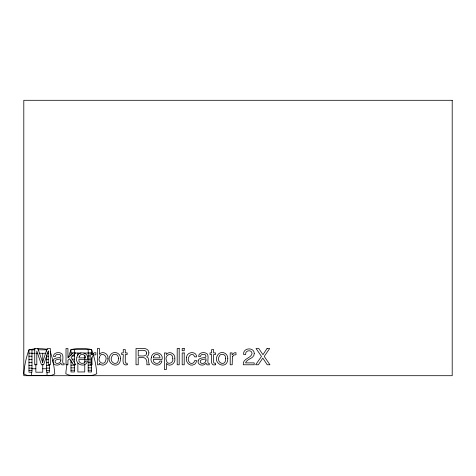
<?xml version="1.0" encoding="UTF-8"?>
<svg xmlns="http://www.w3.org/2000/svg" width="476" height="476" viewBox="0 0 476 476"><rect width="100%" height="100%" fill="white"/><g stroke="black" fill="none" stroke-linecap="round" stroke-linejoin="round"><path stroke-width="0.71" d="M73.06 352.894L67.937 357.94L67.937 348.486L66.021 348.486L66.021 364.771L67.937 364.771L67.937 360.314L69.609 358.785L73.316 364.771L75.862 364.771L71.061 357.345L75.613 352.894L70.983 352.954M34.903 349.824L28.965 349.824A88.631 88.631 0 0 0 23.8 373.922A12.858 12.858 0 0 0 31.547 375.641L47.035 375.641A12.858 12.858 0 0 0 54.776 373.922A88.631 88.631 0 0 0 53.181 362.367M37.812 349.824L46.666 349.824L46.606 351.205M88.191 352.954L91.999 352.894L91.999 354.947L94.117 352.847L95.878 352.686L95.878 354.793C90.624 354.102 92.082 361.814 92.1 364.771L90.101 364.771L90.101 352.894M75.113 353.025L80.944 353.025M83.841 353.025L88.191 353.025M28.965 353.198L31.975 353.198M47.207 353.198L48.409 353.198M31.975 353.269L35.2 353.269M36.366 353.269L37.913 353.269M39.288 353.269L45.958 353.269M72.358 355.959L74.423 355.959M88.191 355.959L90.256 355.959M28.965 356.209L31.975 356.209M46.606 356.209L48.409 356.209M72.358 359.166L74.423 359.166M88.191 359.166L90.256 359.166M28.965 359.41L31.975 359.41M46.606 359.41L48.409 359.41M70.983 362.272L72.358 362.272M88.191 362.272L90.256 362.272M28.965 362.516L31.975 362.516M46.606 362.516L48.409 362.516M70.983 365.193L74.423 365.193M88.191 365.193L91.636 365.193M28.965 365.437L31.975 365.437M46.606 365.437L49.617 365.437M70.983 367.865L74.423 367.865M88.191 367.865L91.636 367.865M28.965 368.109L31.975 368.109M46.606 368.109L49.617 368.109M31.975 368.757L35.849 368.757M42.733 368.757L46.606 368.757M70.983 370.215L74.423 370.215M88.191 370.215L91.636 370.215M28.965 370.459L31.975 370.459M46.606 370.459L49.617 370.459M91.636 354.757L91.636 349.58L70.983 349.58A88.631 88.631 0 0 0 68.514 357.44M91.636 357.524L91.636 371.958L88.191 371.958L88.191 349.58M84.752 355.209L84.752 363.218M84.752 364.675L84.752 371.958L77.868 371.958L77.868 363.218M77.868 353.025L77.868 355.209M74.423 349.58L74.423 353.025M74.423 353.751L74.423 363.218M74.423 364.675L74.423 371.958L70.983 371.958L70.983 359.785M70.983 355.358L70.983 349.58A47.041 47.041 0 0 1 91.636 349.58A88.631 88.631 0 0 1 96.795 373.678A12.858 12.858 0 0 1 89.054 375.397L73.56 375.397A12.858 12.858 0 0 1 65.819 373.678A88.631 88.631 0 0 1 67.027 364.146M49.617 364.259L49.617 372.202L46.606 372.202L46.606 355.001M47.035 372.202L47.035 375.641M42.733 353.269L42.733 362.736M42.733 364.194L42.733 372.202L35.849 372.202L35.849 364.194M31.975 349.824L31.975 372.202L28.965 372.202L28.965 349.824A47.041 47.041 0 0 1 35.129 348.866M31.547 372.202L31.547 375.641M37.901 348.7A47.041 47.041 0 0 1 47.576 349.414M50.301 351.77A88.631 88.631 0 0 1 53.038 361.695M48.29 351.032L48.243 364.771L50.343 364.771L50.343 348.486L47.213 348.486L42.566 362.254L37.89 348.486L34.73 348.486L34.73 364.771L36.836 364.771L36.777 351.032L41.46 364.771L43.643 364.771L48.29 351.032M172.776 358.761C173.972 363.164 166.969 365.497 166.38 360.522C164.137 354.388 173.08 351.55 172.776 358.761M99.347 357.631C97.282 362.236 104.583 366.032 105.666 360.606C108.064 355.31 100.519 351.336 99.347 357.631M107.909 358.606C108.843 363.325 102.399 367.781 99.294 363.253L99.294 364.771L97.455 364.771L97.455 348.426L99.395 348.426L99.395 354.34C102.423 350.306 108.849 353.894 107.909 358.606M120.493 358.583C120.41 371.006 103.578 363.474 110.95 354.328A4.903 4.903 0 0 1 113.812 352.662C117.388 351.77 120.892 354.947 120.493 358.583M186.521 357.684C185.229 362.141 189.841 367.002 194.214 364.503A4.076 4.076 0 0 0 196.011 362.611L196.588 360.57L194.648 360.57C194.416 362.355 192.756 363.807 190.924 363.331A2.445 2.445 0 0 1 189.305 362.188C185.622 358.154 192.435 350.378 194.648 356.887L196.588 356.887C196.511 350.532 186.324 351.716 186.521 357.684M227.784 358.583C227.695 371.006 210.862 363.474 218.234 354.328A4.903 4.903 0 0 1 221.102 352.662C224.672 351.77 228.182 354.947 227.784 358.583M76.85 357.696C74.452 364.705 85.876 368.46 87.429 361.046L85.466 361.046C84.502 364.997 78.082 363.682 78.891 359.469L87.596 359.469C89.5 351.925 77.32 350.122 76.85 357.696M151.314 357.696C148.917 364.705 160.347 368.46 161.894 361.046L159.936 361.046C158.966 364.997 152.546 363.682 153.361 359.469L162.06 359.469C163.97 351.925 151.784 350.122 151.314 357.696M174.811 358.571C175.858 363.253 169.646 367.758 166.356 363.438L166.356 369.507L164.357 369.507L164.357 352.954L166.297 352.954L166.297 354.525C169.188 350.276 175.692 353.87 174.811 358.571M146.685 353.085C146.727 357.303 140.682 355.649 138.224 355.947L138.224 350.378C140.676 350.758 146.578 348.878 146.685 353.085M52.943 360.873C52.015 365.449 58.727 366.55 60.898 363.2L61.844 364.842L64.111 364.824L64.111 363.355L62.921 363.23C61.975 360.052 64.867 353.787 59.988 352.805C57.334 352.079 53.264 353.138 53.491 356.524L55.353 356.524C55.4 354.126 58.465 353.87 60.125 354.751L60.851 356.232L60.375 357.387C57.899 358.047 53.609 357.553 52.943 360.873M198.099 360.873C197.171 365.449 203.877 366.55 206.048 363.2L207 364.842L209.261 364.824L209.261 363.355L208.071 363.23C207.125 360.052 210.017 353.787 205.144 352.805C202.484 352.079 198.421 353.138 198.641 356.524L200.503 356.524C200.557 354.126 203.615 353.87 205.281 354.751L206.007 356.232L205.525 357.387C203.05 358.047 198.766 357.553 198.099 360.873M254.249 353.597C254.226 358.779 246.961 358.571 245.497 362.885L254.172 362.885L254.172 364.771L243.272 364.771C242.433 358.446 250.792 358.571 252.042 353.686C252.119 349.176 244.765 350.163 245.687 354.525L243.658 354.525C242.546 347.611 254.368 346.796 254.249 353.597M118.411 358.642C118.595 367.633 107.701 362.361 112.312 355.691A2.713 2.713 0 0 1 114.121 354.382C116.715 353.638 118.744 356.179 118.411 358.642M225.695 358.642C225.88 367.633 214.991 362.361 219.597 355.691A2.713 2.713 0 0 1 221.405 354.382C224.006 353.638 226.029 356.179 225.695 358.642M148.923 352.877L148.322 355.269L146.626 356.768C149.72 357.892 147.994 361.742 149.113 364.045L149.547 364.771L146.84 364.771C147.56 358.404 144.65 356.351 138.224 357.785L138.224 364.771L136.017 364.771L136.017 348.486C139.867 348.854 148.69 346.51 148.923 352.877M60.797 360.338C60.958 363.051 56.65 364.664 55.121 362.385C54.21 358.856 58.881 359.785 60.797 358.731L60.797 360.338M205.947 360.338C206.108 363.051 201.8 364.664 200.277 362.385C199.361 358.856 204.031 359.785 205.947 358.731L205.947 360.338M232.407 356.75L232.205 364.771L230.211 364.771L230.211 352.894L232.104 352.894L232.104 354.947L234.228 352.847L235.989 352.686L235.989 354.793L233.996 354.977L232.407 356.75M79.224 356.488L78.945 357.887L85.543 357.887C85.936 354.198 80.367 353.019 79.224 356.488M153.689 356.488L153.415 357.887L160.013 357.887C160.4 354.198 154.837 353.019 153.689 356.488M267.066 348.486L262.942 354.715L258.783 348.486L256.023 348.486L261.491 356.423L255.654 364.771L258.319 364.771L262.829 358.077L267.22 364.771L269.957 364.771L264.228 356.423L269.696 348.486L267.066 348.486M127.181 364.771C121.124 366.526 123.57 357.547 123.266 354.525L121.66 354.525L121.66 352.894L123.266 352.894L123.266 349.58L125.283 349.58L125.283 352.894L127.181 352.894L127.181 354.525L125.283 354.525L125.283 362.278L125.706 363.111L127.181 363.2L127.181 364.771M215.527 364.771C209.47 366.526 211.915 357.547 211.618 354.525L210.005 354.525L210.005 352.894L211.618 352.894L211.618 349.58L213.635 349.58L213.635 352.894L215.527 352.894L215.527 354.525L213.635 354.525L213.635 362.278L214.051 363.111L215.527 363.2L215.527 364.771M452.2 100.299L23.8 100.299L23.8 375.701L452.2 375.701L452.2 100.299M179.196 348.486L177.197 348.486L177.197 364.771L179.196 364.771L179.196 348.486M184.218 348.486L182.189 348.486L182.189 350.747L184.218 350.747L184.218 348.486M184.218 352.954L182.189 352.954L182.189 364.771L184.218 364.771L184.218 352.954"/></g></svg>
